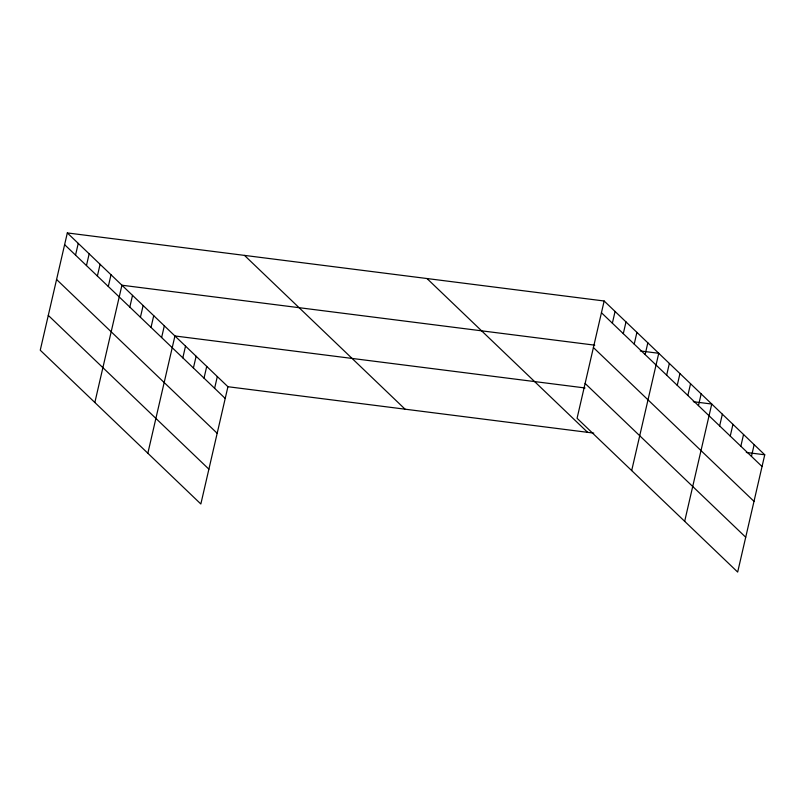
<?xml version="1.0" encoding="UTF-8"?>
<svg xmlns="http://www.w3.org/2000/svg" width="805" height="805" viewBox="0 0 805 805"><rect width="100%" height="100%" fill="white"/><g stroke="black" fill="none" stroke-linecap="round" stroke-linejoin="round"><path stroke-width="1.21" d="M67.328 232.927L40.25 350.215L200.848 504L227.926 386.722L67.328 232.927L604.153 301L764.75 454.785L737.672 572.073L577.074 418.278L604.153 301M75.539 255.115L78.246 243.392M86.457 265.58L89.164 253.847M97.375 276.035L100.092 264.302M108.303 286.489L111.01 274.767M94.849 402.5L121.927 285.222L594.784 345.174M129.816 307.097L132.523 295.365M140.422 317.25L143.129 305.518M151.018 327.394L153.725 315.671M161.614 337.547L164.331 325.824M147.848 453.245L174.927 335.967L585.044 387.97M182.816 357.853L185.522 346.12M193.411 367.996L196.128 356.273M204.017 378.149L206.724 366.416M214.613 388.302L217.32 376.569M612.364 323.187L615.07 311.454M623.291 333.642L625.998 321.92M634.209 344.107L636.916 332.374M645.127 354.562L647.834 342.829M631.684 470.573L658.752 353.284L640.307 350.95M666.651 375.17L669.358 363.437M677.246 385.313L679.953 373.59M687.842 395.466L690.559 383.744M698.448 405.619L701.155 393.887M684.673 521.318L711.751 404.04L693.296 401.695M719.64 425.915L722.357 414.193M730.246 436.069L732.952 424.336M740.842 446.222L743.548 434.489M751.447 456.365L754.154 444.642M227.926 386.722L593.748 433.11M746.295 452.45L764.75 454.785M601.446 312.732L762.043 466.518M593.406 347.559L754.003 501.354M585.124 383.452L745.712 537.237M427.002 278.54L587.6 432.325M244.479 255.396L405.076 409.182M64.621 244.66L225.219 398.445M56.581 279.496L217.169 433.281M48.29 315.379L208.887 469.164"/></g></svg>
